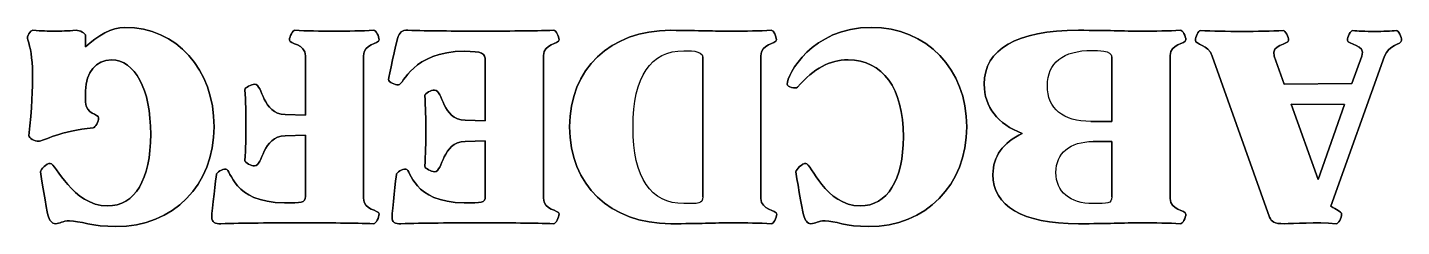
# Model space of a CAD drawing. Header units: millimetres. Extents: x -71 to 188, y -7 to 6.
# Drawn here: x 120.3 to 187.6, y -6.7 to 3.1 of the extents above; entities that cross this region are included whole.
import ezdxf

# ---------------------------------------------------------------- set-up
doc = ezdxf.new("R2010")
doc.units = ezdxf.units.MM
doc.layers.get('0').update_dxf_attribs({"linetype": 'CONTINUOUS'})

msp = doc.modelspace()

# ---------------------------------------------------------------- linework, layer by layer
for p, q in [((123.155, 2.689), (123.155, 2.139)), ((123.155, 2.139), (123.155, 2.689)), ((133.922, 1.701), (133.922, -1.206)), ((133.922, -1.206), (133.922, 1.701)), ((136.772, -5.284), (136.772, 1.701)), ((136.772, 1.701), (136.772, -5.284)), ((142.741, -1.488), (142.741, 1.461)), ((142.741, 1.461), (142.741, -1.488)), ((145.591, 1.715), (145.591, -5.284)), ((145.591, -5.284), (145.591, 1.715)), ((153.394, -5.227), (153.394, 1.631)), ((153.394, 1.631), (153.394, -5.227)), ((156.245, 1.701), (156.245, -5.298)), ((156.245, -5.298), (156.245, 1.701)), ((173.446, -1.516), (173.446, 1.645)), ((173.446, 1.645), (173.446, -1.516)), ((176.297, 1.715), (176.297, -5.298)), ((176.297, -5.298), (176.297, 1.715)), ((178.37, 1.687), (181.178, -6.215)), ((181.178, -6.215), (178.37, 1.687)), ((181.898, 0.318), (181.404, 1.687)), ((181.404, 1.687), (181.898, 0.318)), ((184.184, -5.679), (186.809, 1.687)), ((186.809, 1.687), (184.184, -5.679)), ((185.694, 1.687), (185.214, 0.347)), ((185.214, 0.347), (185.694, 1.687)), ((185.214, 0.347), (181.898, 0.318)), ((181.898, 0.318), (185.214, 0.347)), ((123.155, -0.02), (123.155, -0.571)), ((123.155, -0.571), (123.155, -0.02)), ((133.922, -1.206), (132.934, -1.177)), ((132.934, -1.177), (133.922, -1.206)), ((141.753, -1.46), (142.741, -1.488)), ((142.741, -1.488), (141.753, -1.46)), ((172.416, -1.516), (173.446, -1.516)), ((173.446, -1.516), (172.416, -1.516)), ((132.934, -2.222), (133.922, -2.193)), ((133.922, -2.193), (132.934, -2.222)), ((133.922, -2.193), (133.922, -5.199)), ((133.922, -5.199), (133.922, -2.193)), ((142.741, -2.476), (141.753, -2.504)), ((141.753, -2.504), (142.741, -2.476)), ((142.741, -5.199), (142.741, -2.476)), ((142.741, -2.476), (142.741, -5.199)), ((173.446, -2.504), (172.529, -2.504)), ((172.529, -2.504), (173.446, -2.504)), ((173.446, -5.227), (173.446, -2.504)), ((173.446, -2.504), (173.446, -5.227))]:
    msp.add_line(p, q)
for points in [[(123.155, 2.139), (123.155, 2.689)], [(133.922, 1.701), (133.922, -1.206)], [(136.772, -5.284), (136.772, 1.701)], [(142.741, 1.461), (142.741, -1.488)], [(145.591, -5.284), (145.591, 1.715)], [(153.394, 1.631), (153.394, -5.227)], [(156.245, -5.298), (156.245, 1.701)], [(173.446, 1.645), (173.446, -1.516)], [(176.297, -5.298), (176.297, 1.715)], [(178.37, 1.687), (181.178, -6.215)], [(181.898, 0.318), (181.404, 1.687)], [(184.184, -5.679), (186.809, 1.687)], [(185.694, 1.687), (185.214, 0.347)], [(185.214, 0.347), (181.898, 0.318)], [(123.155, -0.571), (123.155, -0.02)], [(182.237, -0.669), (184.848, -0.684), (183.549, -4.367)], [(182.237, -0.669), (184.848, -0.684)], [(183.549, -4.367), (182.237, -0.669)], [(184.848, -0.684), (182.237, -0.669), (183.549, -4.367)], [(133.922, -1.206), (132.934, -1.177)], [(184.848, -0.684), (183.549, -4.367)], [(142.741, -1.488), (141.753, -1.46)], [(173.446, -1.516), (172.416, -1.516)], [(132.934, -2.222), (133.922, -2.193)], [(133.922, -2.193), (133.922, -5.199)], [(141.753, -2.504), (142.741, -2.476)], [(142.741, -2.476), (142.741, -5.199)], [(172.529, -2.504), (173.446, -2.504)], [(173.446, -2.504), (173.446, -5.227)]]:
    msp.add_lwpolyline(points, close=True)
for points in [[(120.319, 2.491), (120.248, 2.647), (120.46, 2.971), (120.573, 2.957)], [(120.573, 2.957), (120.46, 2.971), (120.248, 2.647), (120.319, 2.491)], [(120.319, 2.491), (120.248, 2.647), (120.46, 2.971), (120.573, 2.957)], [(120.573, 2.957), (120.46, 2.971), (120.248, 2.647), (120.319, 2.491)], [(120.573, 2.957), (120.996, 2.929), (121.306, 2.915), (121.631, 2.915)], [(121.631, 2.915), (121.306, 2.915), (120.996, 2.929), (120.573, 2.957)], [(120.573, 2.957), (120.996, 2.929), (121.306, 2.915), (121.631, 2.915)], [(121.631, 2.915), (121.306, 2.915), (120.996, 2.929), (120.573, 2.957)], [(121.631, 2.915), (121.941, 2.915), (122.266, 2.929), (122.689, 2.957)], [(122.689, 2.957), (122.266, 2.929), (121.941, 2.915), (121.631, 2.915)], [(121.631, 2.915), (121.941, 2.915), (122.266, 2.929), (122.689, 2.957)], [(122.689, 2.957), (122.266, 2.929), (121.941, 2.915), (121.631, 2.915)], [(122.689, 2.957), (122.859, 2.971), (123.155, 2.802), (123.155, 2.689)], [(123.155, 2.689), (123.155, 2.802), (122.859, 2.971), (122.689, 2.957)], [(122.689, 2.957), (122.859, 2.971), (123.155, 2.802), (123.155, 2.689)], [(123.155, 2.689), (123.155, 2.802), (122.859, 2.971), (122.689, 2.957)], [(123.155, 2.139), (123.719, 2.689), (124.439, 3.098), (125.074, 3.098)], [(123.155, 2.139), (123.719, 2.689), (124.439, 3.098), (125.074, 3.098)], [(125.074, 3.098), (124.439, 3.098), (123.719, 2.689), (123.155, 2.139)], [(125.074, 3.098), (124.439, 3.098), (123.719, 2.689), (123.155, 2.139)], [(125.074, 3.098), (127.614, 3.098), (129.448, 1.052), (129.448, -1.784)], [(129.448, -1.784), (129.448, 1.052), (127.614, 3.098), (125.074, 3.098)], [(125.074, 3.098), (127.614, 3.098), (129.448, 1.052), (129.448, -1.784)], [(129.448, -1.784), (129.448, 1.052), (127.614, 3.098), (125.074, 3.098)], [(133.414, 2.957), (133.301, 2.957), (133.146, 2.661), (133.146, 2.477)], [(133.146, 2.477), (133.146, 2.661), (133.301, 2.957), (133.414, 2.957)], [(133.146, 2.477), (133.146, 2.661), (133.301, 2.957), (133.414, 2.957)], [(133.414, 2.957), (133.301, 2.957), (133.146, 2.661), (133.146, 2.477)], [(133.414, 2.957), (133.964, 2.929), (134.655, 2.915), (135.333, 2.915)], [(135.333, 2.915), (134.655, 2.915), (133.964, 2.929), (133.414, 2.957)], [(135.333, 2.915), (134.655, 2.915), (133.964, 2.929), (133.414, 2.957)], [(133.414, 2.957), (133.964, 2.929), (134.655, 2.915), (135.333, 2.915)], [(137.266, 2.957), (136.702, 2.929), (136.024, 2.915), (135.333, 2.915)], [(135.333, 2.915), (136.024, 2.915), (136.702, 2.929), (137.266, 2.957)], [(135.333, 2.915), (136.024, 2.915), (136.702, 2.929), (137.266, 2.957)], [(137.266, 2.957), (136.702, 2.929), (136.024, 2.915), (135.333, 2.915)], [(137.534, 2.491), (137.534, 2.661), (137.393, 2.957), (137.266, 2.957)], [(137.266, 2.957), (137.393, 2.957), (137.534, 2.661), (137.534, 2.491)], [(137.266, 2.957), (137.393, 2.957), (137.534, 2.661), (137.534, 2.491)], [(137.534, 2.491), (137.534, 2.661), (137.393, 2.957), (137.266, 2.957)], [(138.437, 2.548), (138.536, 2.872), (138.649, 2.971), (138.945, 2.957)], [(138.945, 2.957), (138.649, 2.971), (138.536, 2.872), (138.437, 2.548)], [(138.437, 2.548), (138.536, 2.872), (138.649, 2.971), (138.945, 2.957)], [(138.945, 2.957), (138.649, 2.971), (138.536, 2.872), (138.437, 2.548)], [(138.945, 2.957), (139.933, 2.929), (141.217, 2.915), (142.515, 2.915)], [(142.515, 2.915), (141.217, 2.915), (139.933, 2.929), (138.945, 2.957)], [(138.945, 2.957), (139.933, 2.929), (141.217, 2.915), (142.515, 2.915)], [(142.515, 2.915), (141.217, 2.915), (139.933, 2.929), (138.945, 2.957)], [(142.515, 2.915), (143.799, 2.915), (145.098, 2.929), (146.085, 2.957)], [(146.085, 2.957), (145.098, 2.929), (143.799, 2.915), (142.515, 2.915)], [(142.515, 2.915), (143.799, 2.915), (145.098, 2.929), (146.085, 2.957)], [(146.085, 2.957), (145.098, 2.929), (143.799, 2.915), (142.515, 2.915)], [(146.085, 2.957), (146.212, 2.957), (146.353, 2.661), (146.353, 2.491)], [(146.353, 2.491), (146.353, 2.661), (146.212, 2.957), (146.085, 2.957)], [(146.085, 2.957), (146.212, 2.957), (146.353, 2.661), (146.353, 2.491)], [(146.353, 2.491), (146.353, 2.661), (146.212, 2.957), (146.085, 2.957)], [(146.875, -1.784), (146.875, 1.066), (148.85, 2.957), (151.828, 2.957)], [(146.875, -1.784), (146.875, 1.066), (148.85, 2.957), (151.828, 2.957)], [(151.828, 2.957), (148.85, 2.957), (146.875, 1.066), (146.875, -1.784)], [(151.828, 2.957), (148.85, 2.957), (146.875, 1.066), (146.875, -1.784)], [(151.828, 2.957), (153.31, 2.943), (153.888, 2.915), (154.876, 2.915)], [(154.876, 2.915), (153.888, 2.915), (153.31, 2.943), (151.828, 2.957)], [(151.828, 2.957), (153.31, 2.943), (153.888, 2.915), (154.876, 2.915)], [(154.876, 2.915), (153.888, 2.915), (153.31, 2.943), (151.828, 2.957)], [(154.876, 2.915), (155.497, 2.915), (156.189, 2.929), (156.753, 2.957)], [(154.876, 2.915), (155.497, 2.915), (156.189, 2.929), (156.753, 2.957)], [(156.753, 2.957), (156.189, 2.929), (155.497, 2.915), (154.876, 2.915)], [(156.753, 2.957), (156.189, 2.929), (155.497, 2.915), (154.876, 2.915)], [(156.753, 2.957), (156.866, 2.957), (157.007, 2.661), (157.007, 2.491)], [(157.007, 2.491), (157.007, 2.661), (156.866, 2.957), (156.753, 2.957)], [(156.753, 2.957), (156.866, 2.957), (157.007, 2.661), (157.007, 2.491)], [(157.007, 2.491), (157.007, 2.661), (156.866, 2.957), (156.753, 2.957)], [(157.529, 0.304), (157.529, 0.77), (158.742, 3.098), (161.649, 3.098)], [(161.649, 3.098), (158.742, 3.098), (157.529, 0.77), (157.529, 0.304)], [(157.529, 0.304), (157.529, 0.77), (158.742, 3.098), (161.649, 3.098)], [(161.649, 3.098), (158.742, 3.098), (157.529, 0.77), (157.529, 0.304)], [(161.649, 3.098), (164.373, 3.098), (166.334, 1.052), (166.334, -1.784)], [(166.334, -1.784), (166.334, 1.052), (164.373, 3.098), (161.649, 3.098)], [(161.649, 3.098), (164.373, 3.098), (166.334, 1.052), (166.334, -1.784)], [(166.334, -1.784), (166.334, 1.052), (164.373, 3.098), (161.649, 3.098)], [(167.194, 0.304), (167.194, 2.04), (168.775, 2.957), (171.809, 2.957)], [(171.809, 2.957), (168.775, 2.957), (167.194, 2.04), (167.194, 0.304)], [(167.194, 0.304), (167.194, 2.04), (168.775, 2.957), (171.809, 2.957)], [(171.809, 2.957), (168.775, 2.957), (167.194, 2.04), (167.194, 0.304)], [(171.809, 2.957), (173.291, 2.957), (173.94, 2.915), (174.942, 2.915)], [(174.942, 2.915), (173.94, 2.915), (173.291, 2.957), (171.809, 2.957)], [(171.809, 2.957), (173.291, 2.957), (173.94, 2.915), (174.942, 2.915)], [(174.942, 2.915), (173.94, 2.915), (173.291, 2.957), (171.809, 2.957)], [(174.942, 2.915), (175.563, 2.915), (176.24, 2.929), (176.805, 2.957)], [(176.805, 2.957), (176.24, 2.929), (175.563, 2.915), (174.942, 2.915)], [(174.942, 2.915), (175.563, 2.915), (176.24, 2.929), (176.805, 2.957)], [(176.805, 2.957), (176.24, 2.929), (175.563, 2.915), (174.942, 2.915)], [(176.805, 2.957), (176.918, 2.971), (177.073, 2.661), (177.073, 2.491)], [(177.073, 2.491), (177.073, 2.661), (176.918, 2.971), (176.805, 2.957)], [(176.805, 2.957), (176.918, 2.971), (177.073, 2.661), (177.073, 2.491)], [(177.073, 2.491), (177.073, 2.661), (176.918, 2.971), (176.805, 2.957)], [(177.791, 2.943), (177.679, 2.943), (177.538, 2.633), (177.538, 2.463)], [(177.538, 2.463), (177.538, 2.633), (177.679, 2.943), (177.791, 2.943)], [(177.791, 2.943), (177.679, 2.943), (177.538, 2.633), (177.538, 2.463)], [(177.538, 2.463), (177.538, 2.633), (177.679, 2.943), (177.791, 2.943)], [(179.824, 2.901), (179.09, 2.901), (178.356, 2.915), (177.791, 2.943)], [(177.791, 2.943), (178.356, 2.915), (179.09, 2.901), (179.824, 2.901)], [(179.824, 2.901), (179.09, 2.901), (178.356, 2.915), (177.791, 2.943)], [(177.791, 2.943), (178.356, 2.915), (179.09, 2.901), (179.824, 2.901)], [(181.842, 2.943), (181.277, 2.915), (180.557, 2.901), (179.824, 2.901)], [(179.824, 2.901), (180.557, 2.901), (181.277, 2.915), (181.842, 2.943)], [(181.842, 2.943), (181.277, 2.915), (180.557, 2.901), (179.824, 2.901)], [(179.824, 2.901), (180.557, 2.901), (181.277, 2.915), (181.842, 2.943)], [(182.11, 2.463), (182.11, 2.633), (181.954, 2.943), (181.842, 2.943)], [(181.842, 2.943), (181.954, 2.943), (182.11, 2.633), (182.11, 2.463)], [(182.11, 2.463), (182.11, 2.633), (181.954, 2.943), (181.842, 2.943)], [(181.842, 2.943), (181.954, 2.943), (182.11, 2.633), (182.11, 2.463)], [(185.257, 2.943), (185.144, 2.957), (184.989, 2.633), (184.989, 2.463)], [(184.989, 2.463), (184.989, 2.633), (185.144, 2.957), (185.257, 2.943)], [(185.257, 2.943), (185.144, 2.957), (184.989, 2.633), (184.989, 2.463)], [(184.989, 2.463), (184.989, 2.633), (185.144, 2.957), (185.257, 2.943)], [(186.315, 2.901), (185.892, 2.901), (185.468, 2.915), (185.257, 2.943)], [(185.257, 2.943), (185.468, 2.915), (185.892, 2.901), (186.315, 2.901)], [(186.315, 2.901), (185.892, 2.901), (185.468, 2.915), (185.257, 2.943)], [(185.257, 2.943), (185.468, 2.915), (185.892, 2.901), (186.315, 2.901)], [(187.374, 2.943), (187.162, 2.915), (186.739, 2.901), (186.315, 2.901)], [(186.315, 2.901), (186.739, 2.901), (187.162, 2.915), (187.374, 2.943)], [(187.374, 2.943), (187.162, 2.915), (186.739, 2.901), (186.315, 2.901)], [(186.315, 2.901), (186.739, 2.901), (187.162, 2.915), (187.374, 2.943)], [(187.642, 2.463), (187.642, 2.633), (187.501, 2.957), (187.374, 2.943)], [(187.374, 2.943), (187.501, 2.957), (187.642, 2.633), (187.642, 2.463)], [(187.642, 2.463), (187.642, 2.633), (187.501, 2.957), (187.374, 2.943)], [(187.374, 2.943), (187.501, 2.957), (187.642, 2.633), (187.642, 2.463)], [(120.375, -2.222), (120.657, 0.459), (120.587, 1.744), (120.319, 2.491)], [(120.319, 2.491), (120.587, 1.744), (120.657, 0.459), (120.375, -2.222)], [(120.375, -2.222), (120.657, 0.459), (120.587, 1.744), (120.319, 2.491)], [(120.319, 2.491), (120.587, 1.744), (120.657, 0.459), (120.375, -2.222)], [(133.146, 2.477), (133.146, 2.266), (133.922, 2.308), (133.922, 1.701)], [(133.922, 1.701), (133.922, 2.308), (133.146, 2.266), (133.146, 2.477)], [(133.922, 1.701), (133.922, 2.308), (133.146, 2.266), (133.146, 2.477)], [(133.146, 2.477), (133.146, 2.266), (133.922, 2.308), (133.922, 1.701)], [(137.534, 2.491), (137.534, 2.266), (136.772, 2.308), (136.772, 1.701)], [(136.772, 1.701), (136.772, 2.308), (137.534, 2.266), (137.534, 2.491)], [(136.772, 1.701), (136.772, 2.308), (137.534, 2.266), (137.534, 2.491)], [(137.534, 2.491), (137.534, 2.266), (136.772, 2.308), (136.772, 1.701)], [(138, 0.53), (138, 0.643), (138.381, 2.336), (138.437, 2.548)], [(138.437, 2.548), (138.381, 2.336), (138, 0.643), (138, 0.53)], [(138, 0.53), (138, 0.643), (138.381, 2.336), (138.437, 2.548)], [(138.437, 2.548), (138.381, 2.336), (138, 0.643), (138, 0.53)], [(146.353, 2.491), (146.353, 2.266), (145.591, 2.308), (145.591, 1.715)], [(145.591, 1.715), (145.591, 2.308), (146.353, 2.266), (146.353, 2.491)], [(146.353, 2.491), (146.353, 2.266), (145.591, 2.308), (145.591, 1.715)], [(145.591, 1.715), (145.591, 2.308), (146.353, 2.266), (146.353, 2.491)], [(157.007, 2.491), (157.007, 2.266), (156.245, 2.308), (156.245, 1.701)], [(157.007, 2.491), (157.007, 2.266), (156.245, 2.308), (156.245, 1.701)], [(156.245, 1.701), (156.245, 2.308), (157.007, 2.266), (157.007, 2.491)], [(156.245, 1.701), (156.245, 2.308), (157.007, 2.266), (157.007, 2.491)], [(177.073, 2.491), (177.073, 2.266), (176.297, 2.308), (176.297, 1.715)], [(176.297, 1.715), (176.297, 2.308), (177.073, 2.266), (177.073, 2.491)], [(177.073, 2.491), (177.073, 2.266), (176.297, 2.308), (176.297, 1.715)], [(176.297, 1.715), (176.297, 2.308), (177.073, 2.266), (177.073, 2.491)], [(177.538, 2.463), (177.538, 2.252), (178.173, 2.266), (178.37, 1.687)], [(178.37, 1.687), (178.173, 2.266), (177.538, 2.252), (177.538, 2.463)], [(177.538, 2.463), (177.538, 2.252), (178.173, 2.266), (178.37, 1.687)], [(178.37, 1.687), (178.173, 2.266), (177.538, 2.252), (177.538, 2.463)], [(181.404, 1.687), (181.207, 2.266), (182.11, 2.252), (182.11, 2.463)], [(182.11, 2.463), (182.11, 2.252), (181.207, 2.266), (181.404, 1.687)], [(181.404, 1.687), (181.207, 2.266), (182.11, 2.252), (182.11, 2.463)], [(182.11, 2.463), (182.11, 2.252), (181.207, 2.266), (181.404, 1.687)], [(184.989, 2.463), (184.989, 2.252), (185.906, 2.266), (185.694, 1.687)], [(185.694, 1.687), (185.906, 2.266), (184.989, 2.252), (184.989, 2.463)], [(184.989, 2.463), (184.989, 2.252), (185.906, 2.266), (185.694, 1.687)], [(185.694, 1.687), (185.906, 2.266), (184.989, 2.252), (184.989, 2.463)], [(186.809, 1.687), (187.007, 2.252), (187.642, 2.252), (187.642, 2.463)], [(187.642, 2.463), (187.642, 2.252), (187.007, 2.252), (186.809, 1.687)], [(186.809, 1.687), (187.007, 2.252), (187.642, 2.252), (187.642, 2.463)], [(187.642, 2.463), (187.642, 2.252), (187.007, 2.252), (186.809, 1.687)], [(124.425, 1.504), (123.663, 1.504), (123.155, 0.897), (123.155, -0.02)], [(123.155, -0.02), (123.155, 0.897), (123.663, 1.504), (124.425, 1.504)], [(124.425, 1.504), (123.663, 1.504), (123.155, 0.897), (123.155, -0.02)], [(123.155, -0.02), (123.155, 0.897), (123.663, 1.504), (124.425, 1.504)], [(126.344, -2.151), (126.344, 0.078), (125.568, 1.504), (124.425, 1.504)], [(124.425, 1.504), (125.568, 1.504), (126.344, 0.078), (126.344, -2.151)], [(126.344, -2.151), (126.344, 0.078), (125.568, 1.504), (124.425, 1.504)], [(124.425, 1.504), (125.568, 1.504), (126.344, 0.078), (126.344, -2.151)], [(141.711, 1.927), (139.157, 1.927), (138.748, 0.276), (138.48, 0.276)], [(138.48, 0.276), (138.748, 0.276), (139.157, 1.927), (141.711, 1.927)], [(141.711, 1.927), (139.157, 1.927), (138.748, 0.276), (138.48, 0.276)], [(138.48, 0.276), (138.748, 0.276), (139.157, 1.927), (141.711, 1.927)], [(142.741, 1.461), (142.741, 1.828), (142.586, 1.927), (141.711, 1.927)], [(141.711, 1.927), (142.586, 1.927), (142.741, 1.828), (142.741, 1.461)], [(142.741, 1.461), (142.741, 1.828), (142.586, 1.927), (141.711, 1.927)], [(141.711, 1.927), (142.586, 1.927), (142.741, 1.828), (142.741, 1.461)], [(149.979, -1.798), (149.979, 0.699), (150.854, 1.955), (152.463, 1.955)], [(149.979, -1.798), (149.979, 0.699), (150.854, 1.955), (152.463, 1.955)], [(149.979, -1.798), (149.979, 0.699), (150.854, 1.955), (152.463, 1.955)], [(149.979, -1.798), (149.979, 0.699), (150.854, 1.955), (152.463, 1.955)], [(152.463, 1.955), (152.675, 1.955), (153.394, 1.983), (153.394, 1.631)], [(152.463, 1.955), (152.675, 1.955), (153.394, 1.983), (153.394, 1.631)], [(152.463, 1.955), (152.675, 1.955), (153.394, 1.983), (153.394, 1.631)], [(152.463, 1.955), (152.675, 1.955), (153.394, 1.983), (153.394, 1.631)], [(160.52, 1.504), (159.603, 1.504), (158.869, 1.094), (158.037, 0.163)], [(158.037, 0.163), (158.869, 1.094), (159.603, 1.504), (160.52, 1.504)], [(160.52, 1.504), (159.603, 1.504), (158.869, 1.094), (158.037, 0.163)], [(158.037, 0.163), (158.869, 1.094), (159.603, 1.504), (160.52, 1.504)], [(163.23, -2.278), (163.23, 0.121), (162.214, 1.504), (160.52, 1.504)], [(163.23, -2.278), (163.23, 0.121), (162.214, 1.504), (160.52, 1.504)], [(160.52, 1.504), (162.214, 1.504), (163.23, 0.121), (163.23, -2.278)], [(160.52, 1.504), (162.214, 1.504), (163.23, 0.121), (163.23, -2.278)], [(170.285, 0.234), (170.285, 1.363), (171.061, 1.969), (172.472, 1.969)], [(170.285, 0.234), (170.285, 1.363), (171.061, 1.969), (172.472, 1.969)], [(170.285, 0.234), (170.285, 1.363), (171.061, 1.969), (172.472, 1.969)], [(170.285, 0.234), (170.285, 1.363), (171.061, 1.969), (172.472, 1.969)], [(172.472, 1.969), (172.74, 1.969), (173.446, 1.983), (173.446, 1.645)], [(172.472, 1.969), (172.74, 1.969), (173.446, 1.983), (173.446, 1.645)], [(172.472, 1.969), (172.74, 1.969), (173.446, 1.983), (173.446, 1.645)], [(172.472, 1.969), (172.74, 1.969), (173.446, 1.983), (173.446, 1.645)], [(130.958, 0.036), (130.958, 0.149), (131.269, 0.304), (131.438, 0.304)], [(131.438, 0.304), (131.269, 0.304), (130.958, 0.149), (130.958, 0.036)], [(131.438, 0.304), (131.269, 0.304), (130.958, 0.149), (130.958, 0.036)], [(130.958, 0.036), (130.958, 0.149), (131.269, 0.304), (131.438, 0.304)], [(130.958, -3.435), (131.029, -2.278), (131.029, -1.121), (130.958, 0.036)], [(130.958, 0.036), (131.029, -1.121), (131.029, -2.278), (130.958, -3.435)], [(130.958, 0.036), (131.029, -1.121), (131.029, -2.278), (130.958, -3.435)], [(130.958, -3.435), (131.029, -2.278), (131.029, -1.121), (130.958, 0.036)], [(131.438, 0.304), (131.861, 0.304), (131.777, -1.149), (132.934, -1.177)], [(132.934, -1.177), (131.777, -1.149), (131.861, 0.304), (131.438, 0.304)], [(132.934, -1.177), (131.777, -1.149), (131.861, 0.304), (131.438, 0.304)], [(131.438, 0.304), (131.861, 0.304), (131.777, -1.149), (132.934, -1.177)], [(138.48, 0.276), (138.31, 0.276), (138, 0.417), (138, 0.53)], [(138, 0.53), (138, 0.417), (138.31, 0.276), (138.48, 0.276)], [(138.48, 0.276), (138.31, 0.276), (138, 0.417), (138, 0.53)], [(138, 0.53), (138, 0.417), (138.31, 0.276), (138.48, 0.276)], [(139.778, -0.246), (139.778, -0.133), (140.088, 0.022), (140.258, 0.022)], [(140.258, 0.022), (140.088, 0.022), (139.778, -0.133), (139.778, -0.246)], [(139.778, -0.246), (139.778, -0.133), (140.088, 0.022), (140.258, 0.022)], [(140.258, 0.022), (140.088, 0.022), (139.778, -0.133), (139.778, -0.246)], [(140.258, 0.022), (140.681, 0.022), (140.596, -1.431), (141.753, -1.46)], [(141.753, -1.46), (140.596, -1.431), (140.681, 0.022), (140.258, 0.022)], [(140.258, 0.022), (140.681, 0.022), (140.596, -1.431), (141.753, -1.46)], [(141.753, -1.46), (140.596, -1.431), (140.681, 0.022), (140.258, 0.022)], [(158.037, 0.163), (157.952, 0.064), (157.529, 0.191), (157.529, 0.304)], [(157.529, 0.304), (157.529, 0.191), (157.952, 0.064), (158.037, 0.163)], [(158.037, 0.163), (157.952, 0.064), (157.529, 0.191), (157.529, 0.304)], [(157.529, 0.304), (157.529, 0.191), (157.952, 0.064), (158.037, 0.163)], [(169.057, -2.109), (167.844, -1.643), (167.194, -0.811), (167.194, 0.304)], [(167.194, 0.304), (167.194, -0.811), (167.844, -1.643), (169.057, -2.109)], [(169.057, -2.109), (167.844, -1.643), (167.194, -0.811), (167.194, 0.304)], [(167.194, 0.304), (167.194, -0.811), (167.844, -1.643), (169.057, -2.109)], [(172.416, -1.516), (171.047, -1.516), (170.285, -0.895), (170.285, 0.234)], [(172.416, -1.516), (171.047, -1.516), (170.285, -0.895), (170.285, 0.234)], [(172.416, -1.516), (171.047, -1.516), (170.285, -0.895), (170.285, 0.234)], [(172.416, -1.516), (171.047, -1.516), (170.285, -0.895), (170.285, 0.234)], [(123.155, -0.571), (123.155, -1.177), (123.79, -1.135), (123.79, -1.347)], [(123.79, -1.347), (123.79, -1.135), (123.155, -1.177), (123.155, -0.571)], [(123.155, -0.571), (123.155, -1.177), (123.79, -1.135), (123.79, -1.347)], [(123.79, -1.347), (123.79, -1.135), (123.155, -1.177), (123.155, -0.571)], [(139.778, -3.717), (139.848, -2.56), (139.848, -1.403), (139.778, -0.246)], [(139.778, -0.246), (139.848, -1.403), (139.848, -2.56), (139.778, -3.717)], [(139.778, -3.717), (139.848, -2.56), (139.848, -1.403), (139.778, -0.246)], [(139.778, -0.246), (139.848, -1.403), (139.848, -2.56), (139.778, -3.717)], [(123.522, -1.827), (121.941, -1.968), (121.066, -2.49), (120.841, -2.49)], [(120.841, -2.49), (121.066, -2.49), (121.941, -1.968), (123.522, -1.827)], [(123.522, -1.827), (121.941, -1.968), (121.066, -2.49), (120.841, -2.49)], [(120.841, -2.49), (121.066, -2.49), (121.941, -1.968), (123.522, -1.827)], [(123.79, -1.347), (123.79, -1.516), (123.635, -1.812), (123.522, -1.827)], [(123.522, -1.827), (123.635, -1.812), (123.79, -1.516), (123.79, -1.347)], [(123.79, -1.347), (123.79, -1.516), (123.635, -1.812), (123.522, -1.827)], [(123.522, -1.827), (123.635, -1.812), (123.79, -1.516), (123.79, -1.347)], [(129.448, -1.784), (129.448, -4.649), (127.459, -6.681), (124.637, -6.681)], [(124.637, -6.681), (127.459, -6.681), (129.448, -4.649), (129.448, -1.784)], [(129.448, -1.784), (129.448, -4.649), (127.459, -6.681), (124.637, -6.681)], [(124.637, -6.681), (127.459, -6.681), (129.448, -4.649), (129.448, -1.784)], [(151.828, -6.54), (148.864, -6.54), (146.875, -4.635), (146.875, -1.784)], [(151.828, -6.54), (148.864, -6.54), (146.875, -4.635), (146.875, -1.784)], [(146.875, -1.784), (146.875, -4.635), (148.864, -6.54), (151.828, -6.54)], [(146.875, -1.784), (146.875, -4.635), (148.864, -6.54), (151.828, -6.54)], [(152.477, -5.552), (150.854, -5.552), (149.979, -4.296), (149.979, -1.798)], [(152.477, -5.552), (150.854, -5.552), (149.979, -4.296), (149.979, -1.798)], [(152.477, -5.552), (150.854, -5.552), (149.979, -4.296), (149.979, -1.798)], [(152.477, -5.552), (150.854, -5.552), (149.979, -4.296), (149.979, -1.798)], [(166.334, -1.784), (166.334, -4.649), (164.331, -6.681), (161.522, -6.681)], [(161.522, -6.681), (164.331, -6.681), (166.334, -4.649), (166.334, -1.784)], [(166.334, -1.784), (166.334, -4.649), (164.331, -6.681), (161.522, -6.681)], [(161.522, -6.681), (164.331, -6.681), (166.334, -4.649), (166.334, -1.784)], [(120.841, -2.49), (120.671, -2.49), (120.361, -2.335), (120.375, -2.222)], [(120.375, -2.222), (120.361, -2.335), (120.671, -2.49), (120.841, -2.49)], [(120.841, -2.49), (120.671, -2.49), (120.361, -2.335), (120.375, -2.222)], [(120.375, -2.222), (120.361, -2.335), (120.671, -2.49), (120.841, -2.49)], [(124.227, -5.665), (125.568, -5.665), (126.344, -4.381), (126.344, -2.151)], [(126.344, -2.151), (126.344, -4.381), (125.568, -5.665), (124.227, -5.665)], [(124.227, -5.665), (125.568, -5.665), (126.344, -4.381), (126.344, -2.151)], [(126.344, -2.151), (126.344, -4.381), (125.568, -5.665), (124.227, -5.665)], [(131.438, -3.703), (131.861, -3.703), (131.777, -2.25), (132.934, -2.222)], [(132.934, -2.222), (131.777, -2.25), (131.861, -3.703), (131.438, -3.703)], [(132.934, -2.222), (131.777, -2.25), (131.861, -3.703), (131.438, -3.703)], [(131.438, -3.703), (131.861, -3.703), (131.777, -2.25), (132.934, -2.222)], [(141.753, -2.504), (140.596, -2.532), (140.681, -3.986), (140.258, -3.986)], [(140.258, -3.986), (140.681, -3.986), (140.596, -2.532), (141.753, -2.504)], [(141.753, -2.504), (140.596, -2.532), (140.681, -3.986), (140.258, -3.986)], [(140.258, -3.986), (140.681, -3.986), (140.596, -2.532), (141.753, -2.504)], [(161.113, -5.665), (162.439, -5.665), (163.23, -4.395), (163.23, -2.278)], [(163.23, -2.278), (163.23, -4.395), (162.439, -5.665), (161.113, -5.665)], [(161.113, -5.665), (162.439, -5.665), (163.23, -4.395), (163.23, -2.278)], [(163.23, -2.278), (163.23, -4.395), (162.439, -5.665), (161.113, -5.665)], [(167.618, -4.127), (167.618, -3.238), (168.098, -2.56), (169.057, -2.109)], [(169.057, -2.109), (168.098, -2.56), (167.618, -3.238), (167.618, -4.127)], [(167.618, -4.127), (167.618, -3.238), (168.098, -2.56), (169.057, -2.109)], [(169.057, -2.109), (168.098, -2.56), (167.618, -3.238), (167.618, -4.127)], [(170.708, -4.028), (170.708, -3.068), (171.386, -2.504), (172.529, -2.504)], [(170.708, -4.028), (170.708, -3.068), (171.386, -2.504), (172.529, -2.504)], [(170.708, -4.028), (170.708, -3.068), (171.386, -2.504), (172.529, -2.504)], [(170.708, -4.028), (170.708, -3.068), (171.386, -2.504), (172.529, -2.504)], [(120.939, -3.986), (120.939, -3.873), (121.25, -3.576), (121.419, -3.576)], [(121.419, -3.576), (121.25, -3.576), (120.939, -3.873), (120.939, -3.986)], [(120.939, -3.986), (120.939, -3.873), (121.25, -3.576), (121.419, -3.576)], [(121.419, -3.576), (121.25, -3.576), (120.939, -3.873), (120.939, -3.986)], [(121.306, -6.102), (121.25, -5.891), (120.939, -4.098), (120.939, -3.986)], [(120.939, -3.986), (120.939, -4.098), (121.25, -5.891), (121.306, -6.102)], [(121.306, -6.102), (121.25, -5.891), (120.939, -4.098), (120.939, -3.986)], [(120.939, -3.986), (120.939, -4.098), (121.25, -5.891), (121.306, -6.102)], [(121.419, -3.576), (121.687, -3.576), (122.52, -5.665), (124.227, -5.665)], [(124.227, -5.665), (122.52, -5.665), (121.687, -3.576), (121.419, -3.576)], [(121.419, -3.576), (121.687, -3.576), (122.52, -5.665), (124.227, -5.665)], [(124.227, -5.665), (122.52, -5.665), (121.687, -3.576), (121.419, -3.576)], [(129.561, -4.127), (129.561, -4.014), (129.858, -3.859), (130.027, -3.859)], [(130.027, -3.859), (129.858, -3.859), (129.561, -4.014), (129.561, -4.127)], [(130.027, -3.859), (129.858, -3.859), (129.561, -4.014), (129.561, -4.127)], [(129.561, -4.127), (129.561, -4.014), (129.858, -3.859), (130.027, -3.859)], [(132.892, -5.51), (130.337, -5.51), (130.295, -3.859), (130.027, -3.859)], [(130.027, -3.859), (130.295, -3.859), (130.337, -5.51), (132.892, -5.51)], [(130.027, -3.859), (130.295, -3.859), (130.337, -5.51), (132.892, -5.51)], [(132.892, -5.51), (130.337, -5.51), (130.295, -3.859), (130.027, -3.859)], [(130.958, -3.435), (130.958, -3.548), (131.269, -3.703), (131.438, -3.703)], [(131.438, -3.703), (131.269, -3.703), (130.958, -3.548), (130.958, -3.435)], [(131.438, -3.703), (131.269, -3.703), (130.958, -3.548), (130.958, -3.435)], [(130.958, -3.435), (130.958, -3.548), (131.269, -3.703), (131.438, -3.703)], [(138.381, -4.127), (138.381, -4.014), (138.677, -3.859), (138.846, -3.859)], [(138.846, -3.859), (138.677, -3.859), (138.381, -4.014), (138.381, -4.127)], [(138.381, -4.127), (138.381, -4.014), (138.677, -3.859), (138.846, -3.859)], [(138.846, -3.859), (138.677, -3.859), (138.381, -4.014), (138.381, -4.127)], [(138.846, -3.859), (139.115, -3.859), (139.157, -5.51), (141.711, -5.51)], [(141.711, -5.51), (139.157, -5.51), (139.115, -3.859), (138.846, -3.859)], [(138.846, -3.859), (139.115, -3.859), (139.157, -5.51), (141.711, -5.51)], [(141.711, -5.51), (139.157, -5.51), (139.115, -3.859), (138.846, -3.859)], [(140.258, -3.986), (140.088, -3.986), (139.778, -3.83), (139.778, -3.717)], [(139.778, -3.717), (139.778, -3.83), (140.088, -3.986), (140.258, -3.986)], [(140.258, -3.986), (140.088, -3.986), (139.778, -3.83), (139.778, -3.717)], [(139.778, -3.717), (139.778, -3.83), (140.088, -3.986), (140.258, -3.986)], [(157.966, -3.986), (157.966, -3.873), (158.276, -3.576), (158.446, -3.576)], [(158.446, -3.576), (158.276, -3.576), (157.966, -3.873), (157.966, -3.986)], [(157.966, -3.986), (157.966, -3.873), (158.276, -3.576), (158.446, -3.576)], [(158.446, -3.576), (158.276, -3.576), (157.966, -3.873), (157.966, -3.986)], [(158.333, -6.102), (158.276, -5.891), (157.966, -4.098), (157.966, -3.986)], [(157.966, -3.986), (157.966, -4.098), (158.276, -5.891), (158.333, -6.102)], [(158.333, -6.102), (158.276, -5.891), (157.966, -4.098), (157.966, -3.986)], [(157.966, -3.986), (157.966, -4.098), (158.276, -5.891), (158.333, -6.102)], [(158.446, -3.576), (158.7, -3.576), (159.405, -5.665), (161.113, -5.665)], [(161.113, -5.665), (159.405, -5.665), (158.7, -3.576), (158.446, -3.576)], [(158.446, -3.576), (158.7, -3.576), (159.405, -5.665), (161.113, -5.665)], [(161.113, -5.665), (159.405, -5.665), (158.7, -3.576), (158.446, -3.576)], [(172.529, -5.552), (171.386, -5.552), (170.708, -4.973), (170.708, -4.028)], [(172.529, -5.552), (171.386, -5.552), (170.708, -4.973), (170.708, -4.028)], [(172.529, -5.552), (171.386, -5.552), (170.708, -4.973), (170.708, -4.028)], [(172.529, -5.552), (171.386, -5.552), (170.708, -4.973), (170.708, -4.028)], [(129.561, -4.127), (129.561, -4.24), (129.336, -5.905), (129.336, -6.215)], [(129.336, -6.215), (129.336, -5.905), (129.561, -4.24), (129.561, -4.127)], [(129.336, -6.215), (129.336, -5.905), (129.561, -4.24), (129.561, -4.127)], [(129.561, -4.127), (129.561, -4.24), (129.336, -5.905), (129.336, -6.215)], [(138.169, -6.215), (138.169, -5.905), (138.381, -4.24), (138.381, -4.127)], [(138.381, -4.127), (138.381, -4.24), (138.169, -5.905), (138.169, -6.215)], [(138.169, -6.215), (138.169, -5.905), (138.381, -4.24), (138.381, -4.127)], [(138.381, -4.127), (138.381, -4.24), (138.169, -5.905), (138.169, -6.215)], [(171.809, -6.54), (169.043, -6.54), (167.618, -5.651), (167.618, -4.127)], [(167.618, -4.127), (167.618, -5.651), (169.043, -6.54), (171.809, -6.54)], [(171.809, -6.54), (169.043, -6.54), (167.618, -5.651), (167.618, -4.127)], [(167.618, -4.127), (167.618, -5.651), (169.043, -6.54), (171.809, -6.54)], [(133.922, -5.199), (133.922, -5.538), (133.738, -5.51), (132.892, -5.51)], [(132.892, -5.51), (133.738, -5.51), (133.922, -5.538), (133.922, -5.199)], [(132.892, -5.51), (133.738, -5.51), (133.922, -5.538), (133.922, -5.199)], [(133.922, -5.199), (133.922, -5.538), (133.738, -5.51), (132.892, -5.51)], [(136.772, -5.284), (136.772, -5.891), (137.534, -5.848), (137.534, -6.06)], [(137.534, -6.06), (137.534, -5.848), (136.772, -5.891), (136.772, -5.284)], [(137.534, -6.06), (137.534, -5.848), (136.772, -5.891), (136.772, -5.284)], [(136.772, -5.284), (136.772, -5.891), (137.534, -5.848), (137.534, -6.06)], [(141.711, -5.51), (142.558, -5.51), (142.741, -5.538), (142.741, -5.199)], [(141.711, -5.51), (142.558, -5.51), (142.741, -5.538), (142.741, -5.199)], [(142.741, -5.199), (142.741, -5.538), (142.558, -5.51), (141.711, -5.51)], [(142.741, -5.199), (142.741, -5.538), (142.558, -5.51), (141.711, -5.51)], [(145.591, -5.284), (145.591, -5.891), (146.353, -5.848), (146.353, -6.06)], [(146.353, -6.06), (146.353, -5.848), (145.591, -5.891), (145.591, -5.284)], [(145.591, -5.284), (145.591, -5.891), (146.353, -5.848), (146.353, -6.06)], [(146.353, -6.06), (146.353, -5.848), (145.591, -5.891), (145.591, -5.284)], [(153.394, -5.227), (153.394, -5.58), (153.183, -5.552), (152.477, -5.552)], [(153.394, -5.227), (153.394, -5.58), (153.183, -5.552), (152.477, -5.552)], [(153.394, -5.227), (153.394, -5.58), (153.183, -5.552), (152.477, -5.552)], [(153.394, -5.227), (153.394, -5.58), (153.183, -5.552), (152.477, -5.552)], [(156.245, -5.298), (156.245, -5.891), (157.021, -5.848), (157.021, -6.074)], [(157.021, -6.074), (157.021, -5.848), (156.245, -5.891), (156.245, -5.298)], [(156.245, -5.298), (156.245, -5.891), (157.021, -5.848), (157.021, -6.074)], [(157.021, -6.074), (157.021, -5.848), (156.245, -5.891), (156.245, -5.298)], [(173.446, -5.227), (173.446, -5.566), (173.248, -5.552), (172.529, -5.552)], [(173.446, -5.227), (173.446, -5.566), (173.248, -5.552), (172.529, -5.552)], [(173.446, -5.227), (173.446, -5.566), (173.248, -5.552), (172.529, -5.552)], [(173.446, -5.227), (173.446, -5.566), (173.248, -5.552), (172.529, -5.552)], [(176.297, -5.298), (176.297, -5.891), (177.073, -5.848), (177.073, -6.074)], [(176.297, -5.298), (176.297, -5.891), (177.073, -5.848), (177.073, -6.074)], [(177.073, -6.074), (177.073, -5.848), (176.297, -5.891), (176.297, -5.298)], [(177.073, -6.074), (177.073, -5.848), (176.297, -5.891), (176.297, -5.298)], [(137.534, -6.06), (137.534, -6.229), (137.393, -6.54), (137.266, -6.54)], [(137.266, -6.54), (137.393, -6.54), (137.534, -6.229), (137.534, -6.06)], [(137.266, -6.54), (137.393, -6.54), (137.534, -6.229), (137.534, -6.06)], [(137.534, -6.06), (137.534, -6.229), (137.393, -6.54), (137.266, -6.54)], [(146.353, -6.06), (146.353, -6.229), (146.212, -6.54), (146.085, -6.54)], [(146.085, -6.54), (146.212, -6.54), (146.353, -6.229), (146.353, -6.06)], [(146.353, -6.06), (146.353, -6.229), (146.212, -6.54), (146.085, -6.54)], [(146.085, -6.54), (146.212, -6.54), (146.353, -6.229), (146.353, -6.06)], [(184.706, -6.074), (184.706, -5.933), (184.424, -5.862), (184.184, -5.679)], [(184.184, -5.679), (184.424, -5.862), (184.706, -5.933), (184.706, -6.074)], [(184.706, -6.074), (184.706, -5.933), (184.424, -5.862), (184.184, -5.679)], [(184.184, -5.679), (184.424, -5.862), (184.706, -5.933), (184.706, -6.074)], [(121.673, -6.54), (121.49, -6.54), (121.377, -6.37), (121.306, -6.102)], [(121.306, -6.102), (121.377, -6.37), (121.49, -6.54), (121.673, -6.54)], [(121.673, -6.54), (121.49, -6.54), (121.377, -6.37), (121.306, -6.102)], [(121.306, -6.102), (121.377, -6.37), (121.49, -6.54), (121.673, -6.54)], [(122.365, -6.399), (122.012, -6.399), (121.899, -6.54), (121.673, -6.54)], [(121.673, -6.54), (121.899, -6.54), (122.012, -6.399), (122.365, -6.399)], [(122.365, -6.399), (122.012, -6.399), (121.899, -6.54), (121.673, -6.54)], [(121.673, -6.54), (121.899, -6.54), (122.012, -6.399), (122.365, -6.399)], [(124.637, -6.681), (123.508, -6.681), (122.844, -6.399), (122.365, -6.399)], [(122.365, -6.399), (122.844, -6.399), (123.508, -6.681), (124.637, -6.681)], [(124.637, -6.681), (123.508, -6.681), (122.844, -6.399), (122.365, -6.399)], [(122.365, -6.399), (122.844, -6.399), (123.508, -6.681), (124.637, -6.681)], [(129.336, -6.215), (129.336, -6.469), (129.505, -6.555), (129.787, -6.54)], [(129.787, -6.54), (129.505, -6.555), (129.336, -6.469), (129.336, -6.215)], [(129.787, -6.54), (129.505, -6.555), (129.336, -6.469), (129.336, -6.215)], [(129.336, -6.215), (129.336, -6.469), (129.505, -6.555), (129.787, -6.54)], [(133.752, -6.497), (132.299, -6.497), (130.831, -6.511), (129.787, -6.54)], [(129.787, -6.54), (130.831, -6.511), (132.299, -6.497), (133.752, -6.497)], [(129.787, -6.54), (130.831, -6.511), (132.299, -6.497), (133.752, -6.497)], [(133.752, -6.497), (132.299, -6.497), (130.831, -6.511), (129.787, -6.54)], [(133.752, -6.497), (135.051, -6.497), (136.335, -6.511), (137.266, -6.54)], [(137.266, -6.54), (136.335, -6.511), (135.051, -6.497), (133.752, -6.497)], [(137.266, -6.54), (136.335, -6.511), (135.051, -6.497), (133.752, -6.497)], [(133.752, -6.497), (135.051, -6.497), (136.335, -6.511), (137.266, -6.54)], [(138.607, -6.54), (138.324, -6.555), (138.169, -6.469), (138.169, -6.215)], [(138.169, -6.215), (138.169, -6.469), (138.324, -6.555), (138.607, -6.54)], [(138.607, -6.54), (138.324, -6.555), (138.169, -6.469), (138.169, -6.215)], [(138.169, -6.215), (138.169, -6.469), (138.324, -6.555), (138.607, -6.54)], [(142.572, -6.497), (141.118, -6.497), (139.651, -6.511), (138.607, -6.54)], [(138.607, -6.54), (139.651, -6.511), (141.118, -6.497), (142.572, -6.497)], [(142.572, -6.497), (141.118, -6.497), (139.651, -6.511), (138.607, -6.54)], [(138.607, -6.54), (139.651, -6.511), (141.118, -6.497), (142.572, -6.497)], [(146.085, -6.54), (145.154, -6.511), (143.87, -6.497), (142.572, -6.497)], [(142.572, -6.497), (143.87, -6.497), (145.154, -6.511), (146.085, -6.54)], [(146.085, -6.54), (145.154, -6.511), (143.87, -6.497), (142.572, -6.497)], [(142.572, -6.497), (143.87, -6.497), (145.154, -6.511), (146.085, -6.54)], [(154.876, -6.497), (153.888, -6.497), (153.31, -6.54), (151.828, -6.54)], [(151.828, -6.54), (153.31, -6.54), (153.888, -6.497), (154.876, -6.497)], [(154.876, -6.497), (153.888, -6.497), (153.31, -6.54), (151.828, -6.54)], [(151.828, -6.54), (153.31, -6.54), (153.888, -6.497), (154.876, -6.497)], [(156.753, -6.54), (156.189, -6.511), (155.511, -6.497), (154.876, -6.497)], [(154.876, -6.497), (155.511, -6.497), (156.189, -6.511), (156.753, -6.54)], [(156.753, -6.54), (156.189, -6.511), (155.511, -6.497), (154.876, -6.497)], [(154.876, -6.497), (155.511, -6.497), (156.189, -6.511), (156.753, -6.54)], [(157.021, -6.074), (157.021, -6.243), (156.866, -6.555), (156.753, -6.54)], [(156.753, -6.54), (156.866, -6.555), (157.021, -6.243), (157.021, -6.074)], [(157.021, -6.074), (157.021, -6.243), (156.866, -6.555), (156.753, -6.54)], [(156.753, -6.54), (156.866, -6.555), (157.021, -6.243), (157.021, -6.074)], [(158.7, -6.54), (158.516, -6.54), (158.404, -6.37), (158.333, -6.102)], [(158.333, -6.102), (158.404, -6.37), (158.516, -6.54), (158.7, -6.54)], [(158.7, -6.54), (158.516, -6.54), (158.404, -6.37), (158.333, -6.102)], [(158.333, -6.102), (158.404, -6.37), (158.516, -6.54), (158.7, -6.54)], [(159.391, -6.399), (159.039, -6.399), (158.926, -6.54), (158.7, -6.54)], [(158.7, -6.54), (158.926, -6.54), (159.039, -6.399), (159.391, -6.399)], [(159.391, -6.399), (159.039, -6.399), (158.926, -6.54), (158.7, -6.54)], [(158.7, -6.54), (158.926, -6.54), (159.039, -6.399), (159.391, -6.399)], [(161.522, -6.681), (160.393, -6.681), (159.871, -6.399), (159.391, -6.399)], [(159.391, -6.399), (159.871, -6.399), (160.393, -6.681), (161.522, -6.681)], [(161.522, -6.681), (160.393, -6.681), (159.871, -6.399), (159.391, -6.399)], [(159.391, -6.399), (159.871, -6.399), (160.393, -6.681), (161.522, -6.681)], [(174.942, -6.497), (173.94, -6.497), (173.291, -6.54), (171.809, -6.54)], [(171.809, -6.54), (173.291, -6.54), (173.94, -6.497), (174.942, -6.497)], [(174.942, -6.497), (173.94, -6.497), (173.291, -6.54), (171.809, -6.54)], [(171.809, -6.54), (173.291, -6.54), (173.94, -6.497), (174.942, -6.497)], [(176.805, -6.54), (176.24, -6.511), (175.563, -6.497), (174.942, -6.497)], [(176.805, -6.54), (176.24, -6.511), (175.563, -6.497), (174.942, -6.497)], [(174.942, -6.497), (175.563, -6.497), (176.24, -6.511), (176.805, -6.54)], [(174.942, -6.497), (175.563, -6.497), (176.24, -6.511), (176.805, -6.54)], [(177.073, -6.074), (177.073, -6.243), (176.918, -6.555), (176.805, -6.54)], [(177.073, -6.074), (177.073, -6.243), (176.918, -6.555), (176.805, -6.54)], [(176.805, -6.54), (176.918, -6.555), (177.073, -6.243), (177.073, -6.074)], [(176.805, -6.54), (176.918, -6.555), (177.073, -6.243), (177.073, -6.074)], [(181.178, -6.215), (181.263, -6.455), (181.404, -6.54), (181.884, -6.54)], [(181.884, -6.54), (181.404, -6.54), (181.263, -6.455), (181.178, -6.215)], [(181.178, -6.215), (181.263, -6.455), (181.404, -6.54), (181.884, -6.54)], [(181.884, -6.54), (181.404, -6.54), (181.263, -6.455), (181.178, -6.215)], [(181.884, -6.54), (182.364, -6.54), (183.436, -6.455), (184.438, -6.54)], [(184.438, -6.54), (183.436, -6.455), (182.364, -6.54), (181.884, -6.54)], [(181.884, -6.54), (182.364, -6.54), (183.436, -6.455), (184.438, -6.54)], [(184.438, -6.54), (183.436, -6.455), (182.364, -6.54), (181.884, -6.54)], [(184.438, -6.54), (184.551, -6.555), (184.706, -6.243), (184.706, -6.074)], [(184.706, -6.074), (184.706, -6.243), (184.551, -6.555), (184.438, -6.54)], [(184.438, -6.54), (184.551, -6.555), (184.706, -6.243), (184.706, -6.074)], [(184.706, -6.074), (184.706, -6.243), (184.551, -6.555), (184.438, -6.54)]]:
    msp.add_open_spline(points, degree=3)

doc.saveas('drawing.dxf')
